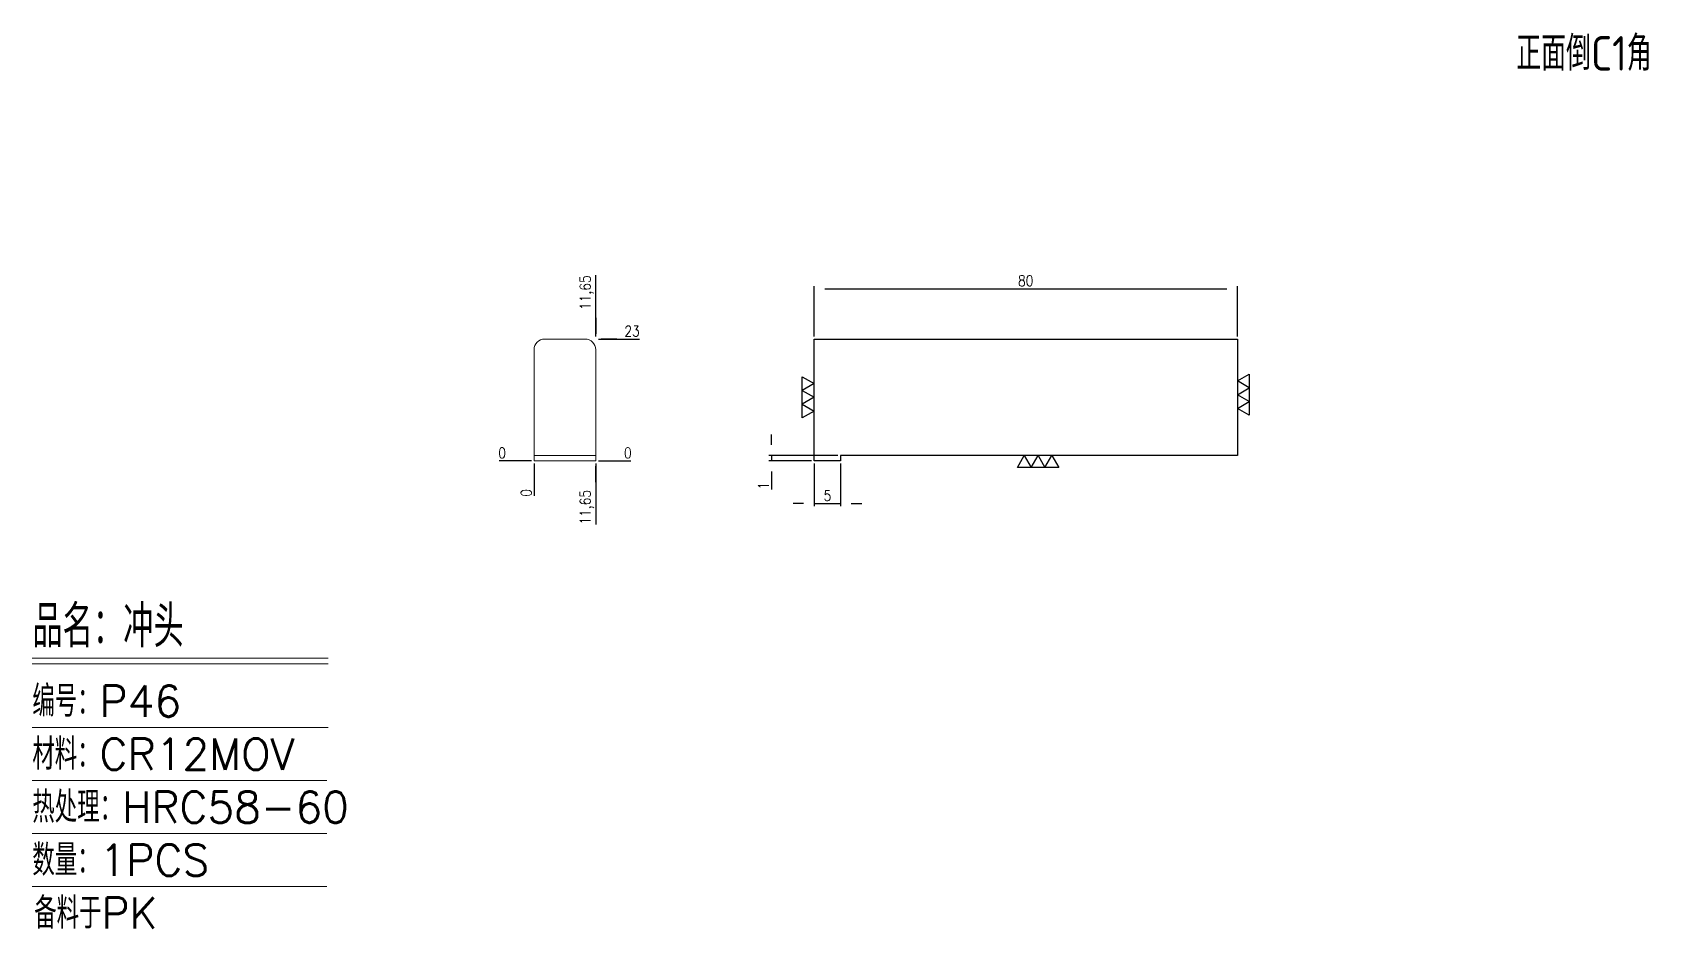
# Model space of a CAD drawing. Header units: millimetres. Extents: x 114038 to 114344, y 9284 to 9453.
import ezdxf

# ---------------------------------------------------------------- set-up
doc = ezdxf.new("R2010")
doc.units = ezdxf.units.MM
doc.linetypes.add('HIDDEN', pattern=[0])
for name, color, linetype in [('DIM', 4, 'Continuous'), ('PUNCH', 2, 'Continuous'), ('TEXT', 4, 'Continuous')]:
    doc.layers.add(name, color=color, linetype=linetype)
doc.styles.add('chinesef_fs', font='simplex.shx', dxfattribs={"bigfont": 'gbcbig.shx'})
doc.styles.add('gbenor', font='gbenor.shx', dxfattribs={"bigfont": 'gbcbig.shx'})
doc.styles.get("Standard").update_dxf_attribs({"font": 'txt.shx', "width": 0.85, "bigfont": 'ctxt.shx'})
doc.dimstyles.new('T-2-WX', dxfattribs={"dimtxt": 2, "dimasz": 2, "dimexe": 0.5, "dimexo": 0.5, "dimgap": 0.5, "dimtad": 1, "dimtxsty": 'Standard', "dimblk": 'OPEN30', "dimcen": 0, "dimazin": 3, "dimtfac": 1, "dimtmove": 0, "dimatfit": 3, "dimldrblk": 'OPEN30', "dimlwd": -1, "dimlwe": -1})

# ---------------------------------------------------------------- blocks, each defined once
blk = doc.blocks.new('*D7579')
at = {"layer": 'Defpoints', "color": 0}
for p in [(114133.19, 9371.9), (114144.84, 9371.9), (114149.84, 9371.9)]:
    blk.add_point(p, dxfattribs=at)
at = {"layer": 'DIM', "color": 0}
blk.add_line((114145.34, 9371.9), (114151.47, 9371.9), dxfattribs=at)
at = {"layer": 'DIM', "color": 0, "insert": (114150.9, 9373.4), "char_height": 2, "attachment_point": 5}
blk.add_mtext('0', dxfattribs=at)
blk = doc.blocks.new('_Open30')
blk = doc.blocks.new('*D7580')
at = {"layer": 'Defpoints', "color": 0}
for p in [(114144.84, 9394.91), (114149.84, 9394.91), (114133.19, 9371.9)]:
    blk.add_point(p, dxfattribs=at)
at = {"layer": 'DIM', "color": 0}
for p, q in [((114145.34, 9394.91), (114148.84, 9394.91)), ((114148.84, 9394.91), (114145.84, 9394.91)), ((114145.84, 9394.91), (114153.09, 9394.91))]:
    blk.add_line(p, q, dxfattribs=at)
at = {"layer": 'DIM', "color": 0, "insert": (114151.71, 9396.41), "char_height": 2, "attachment_point": 5}
blk.add_mtext('23', dxfattribs=at)
blk = doc.blocks.new('*D7581')
at = {"layer": 'Defpoints', "color": 0}
for p in [(114128.19, 9371.9), (114133.19, 9371.9), (114133.19, 9371.9)]:
    blk.add_point(p, dxfattribs=at)
at = {"layer": 'DIM', "color": 0}
blk.add_line((114132.69, 9371.9), (114126.55, 9371.9), dxfattribs=at)
at = {"layer": 'DIM', "color": 0, "insert": (114127.12, 9373.4), "char_height": 2, "attachment_point": 5}
blk.add_mtext('0', dxfattribs=at)
blk = doc.blocks.new('*D7582')
at = {"layer": 'Defpoints', "color": 0}
for p in [(114133.19, 9371.9), (114144.84, 9371.9), (114144.84, 9366.9)]:
    blk.add_point(p, dxfattribs=at)
at = {"layer": 'DIM', "color": 0}
for p, q in [((114144.84, 9371.4), (114144.84, 9367.9)), ((114144.84, 9367.9), (114144.84, 9370.9)), ((114144.84, 9370.9), (114144.84, 9359.85))]:
    blk.add_line(p, q, dxfattribs=at)
at = {"layer": 'DIM', "color": 0, "insert": (114143.15, 9363.13), "char_height": 2, "attachment_point": 5, "rotation": 90}
blk.add_mtext('11,65', dxfattribs=at)
blk = doc.blocks.new('*D7583')
at = {"layer": 'Defpoints', "color": 0}
for p in [(114133.19, 9371.9), (114133.19, 9371.9), (114133.19, 9366.9)]:
    blk.add_point(p, dxfattribs=at)
at = {"layer": 'DIM', "color": 0}
blk.add_line((114133.19, 9371.4), (114133.19, 9365.27), dxfattribs=at)
at = {"layer": 'DIM', "color": 0, "insert": (114131.69, 9365.84), "char_height": 2, "attachment_point": 5, "rotation": 90}
blk.add_mtext('0', dxfattribs=at)
blk = doc.blocks.new('*D7584')
at = {"layer": 'Defpoints', "color": 0}
for p in [(114144.84, 9399.91), (114144.84, 9394.91), (114133.19, 9371.9)]:
    blk.add_point(p, dxfattribs=at)
at = {"layer": 'DIM', "color": 0}
for p, q in [((114144.84, 9395.91), (114144.84, 9406.96)), ((114144.84, 9395.41), (114144.84, 9398.91)), ((114144.84, 9398.91), (114144.84, 9395.91))]:
    blk.add_line(p, q, dxfattribs=at)
at = {"layer": 'DIM', "color": 0, "insert": (114143.15, 9403.68), "char_height": 2, "attachment_point": 5, "rotation": 90}
blk.add_mtext('11,65', dxfattribs=at)
blk = doc.blocks.new('*D7585')
at = {"layer": 'Defpoints', "color": 0}
for p in [(114266.13, 9404.43), (114186.13, 9394.91), (114266.13, 9394.91)]:
    blk.add_point(p, dxfattribs=at)
at = {"layer": 'DIM', "color": 0}
for p, q in [((114186.13, 9395.41), (114186.13, 9404.93)), ((114188.13, 9404.43), (114264.13, 9404.43)), ((114266.13, 9395.41), (114266.13, 9404.93))]:
    blk.add_line(p, q, dxfattribs=at)
at = {"layer": 'DIM', "color": 0, "insert": (114226.13, 9405.93), "char_height": 2, "attachment_point": 5}
blk.add_mtext('80', dxfattribs=at)
blk = doc.blocks.new('*D7586')
at = {"layer": 'Defpoints', "color": 0}
for p in [(114186.13, 9371.9), (114191.13, 9371.9), (114191.13, 9363.82)]:
    blk.add_point(p, dxfattribs=at)
at = {"layer": 'DIM', "color": 0}
for p, q in [((114186.13, 9371.4), (114186.13, 9363.32)), ((114191.13, 9371.4), (114191.13, 9363.32)), ((114184.13, 9363.82), (114182.13, 9363.82)), ((114186.13, 9363.82), (114191.13, 9363.82)), ((114193.13, 9363.82), (114195.13, 9363.82))]:
    blk.add_line(p, q, dxfattribs=at)
at = {"layer": 'DIM', "color": 0, "insert": (114188.63, 9365.32), "char_height": 2, "attachment_point": 5}
blk.add_mtext('5', dxfattribs=at)
blk = doc.blocks.new('*D7587')
at = {"layer": 'Defpoints', "color": 0}
for p in [(114178.05, 9371.9), (114186.13, 9371.9), (114191.13, 9372.9)]:
    blk.add_point(p, dxfattribs=at)
at = {"layer": 'DIM', "color": 0}
for p, q in [((114178.05, 9374.9), (114178.05, 9376.9)), ((114190.63, 9372.9), (114177.55, 9372.9)), ((114185.63, 9371.9), (114177.55, 9371.9)), ((114178.05, 9372.9), (114178.05, 9371.9)), ((114178.05, 9369.9), (114178.05, 9366.5))]:
    blk.add_line(p, q, dxfattribs=at)
at = {"layer": 'DIM', "color": 0, "insert": (114176.55, 9367.2), "char_height": 2, "attachment_point": 5, "rotation": 90}
blk.add_mtext('1', dxfattribs=at)

msp = doc.modelspace()

# ---------------------------------------------------------------- linework, layer by layer
at = {"layer": 'DIM', "color": 4, "linetype": 'Continuous', "lineweight": 13}
for p, q in [((114038.322, 9334.599), (114094.241, 9334.599)), ((114038.322, 9333.569), (114094.241, 9333.569)), ((114038.322, 9321.496), (114094.241, 9321.496)), ((114038.322, 9311.485), (114093.998, 9311.485)), ((114038.322, 9301.474), (114093.998, 9301.474)), ((114038.322, 9291.462), (114093.998, 9291.462))]:
    msp.add_line(p, q, dxfattribs=at)
at = {"layer": 'PUNCH', "linetype": 'HIDDEN', "lineweight": 15}
msp.add_line((114133.186, 9372.905), (114144.836, 9372.905), dxfattribs=at)
at = {"layer": 'PUNCH', "linetype": 'Continuous', "lineweight": 15}
msp.add_lwpolyline([(114133.186, 9371.905), (114133.186, 9392.906, -0.4142136), (114135.186, 9394.906), (114142.836, 9394.906, -0.4142136), (114144.836, 9392.906), (114144.836, 9371.905)], format="xyb", close=True, dxfattribs=at)
at = {"layer": 'TEXT', "color": 2}
msp.add_lwpolyline([(114191.129, 9372.905), (114191.129, 9371.905), (114186.129, 9371.905), (114186.129, 9394.906), (114266.129, 9394.906), (114266.129, 9372.905)], close=True, dxfattribs=at)
at = {"layer": 'TEXT'}
for points in [[(114183.879, 9387.802), (114186.129, 9386.503), (114183.879, 9385.204), (114186.129, 9383.905), (114183.879, 9382.606), (114186.129, 9381.307), (114183.879, 9380.008), (114183.879, 9387.802)], [(114268.379, 9380.508), (114266.129, 9381.807), (114268.379, 9383.106), (114266.129, 9384.405), (114268.379, 9385.704), (114266.129, 9387.003), (114268.379, 9388.302), (114268.379, 9380.508)], [(114224.558, 9370.655), (114225.857, 9372.905), (114227.156, 9370.655), (114228.455, 9372.905), (114229.754, 9370.655), (114231.053, 9372.905), (114232.352, 9370.655), (114224.558, 9370.655)]]:
    msp.add_lwpolyline(points, close=True, dxfattribs=at)

# ---------------------------------------------------------------- texts
at = {"layer": 'DIM', "color": 3, "linetype": 'Continuous', "lineweight": 13, "style": 'chinesef_fs'}
for s, height, p in [('品名：冲头', 7.9502, (114038.322, 9336.66)), ('编号：P46', 5.889, (114038.322, 9323.557)), ('材料：CR12MOV', 5.889, (114038.322, 9313.546)), ('热处理：HRC58-60', 5.88901, (114038.322, 9303.535)), ('数量：1PCS', 5.889, (114038.322, 9293.523)), ('备料于PK', 5.889, (114038.68, 9283.512))]:
    msp.add_text(s, height=height, dxfattribs=at).set_placement(p)
at = {"layer": 'TEXT', "color": 4, "lineweight": 18, "style": 'gbenor'}
msp.add_text('正面倒C1角', height=6.5409, dxfattribs=at).set_placement((114318.848, 9445.624))

# ---------------------------------------------------------------- dimensions: what is measured, and where the dimension line sits
at = {"layer": 'DIM'}
for feature_location, offset, dtype, origin, picture, middle in [((114144.836, 9394.906), (0, 5), 1, (114133.186, 9371.905), '*D7584', (114143.146, 9403.685)), ((114144.836, 9394.906), (5, 0), 0, (114133.186, 9371.905), '*D7580', (114151.712, 9396.407)), ((114133.186493412, 9371.904528102), (-5, 0), 0, (114133.186493412, 9371.904528102), '*D7581', (114127.119826745, 9373.404528102)), ((114133.186493412, 9371.904528102), (0, -5), 1, (114133.186493412, 9371.904528102), '*D7583', (114131.686493412, 9365.837861436)), ((114144.836134923, 9371.904528102), (5, 0), 0, (114133.186493412, 9371.904528102), '*D7579', (114150.90280159, 9373.404528102)), ((114144.836, 9371.905), (0, -5), 1, (114133.186, 9371.905), '*D7582', (114143.146, 9363.126))]:
    dim = msp.add_ordinate_dim(feature_location=feature_location, offset=offset, dtype=dtype, origin=origin, dimstyle='T-2-WX', dxfattribs=at)
    dim.commit()
    dim.dimension.update_dxf_attribs({"geometry": picture, "text_midpoint": middle})
for base, p1, p2, picture, middle in [((114266.129, 9404.431), (114186.129, 9394.906), (114266.129, 9394.906), '*D7585', (114226.129, 9405.931)), ((114191.129, 9363.819), (114186.129, 9371.905), (114191.129, 9371.905), '*D7586', (114188.629, 9365.319))]:
    dim = msp.add_linear_dim(base=base, p1=p1, p2=p2, dimstyle='T-2-WX', dxfattribs=at)
    dim.commit()
    dim.dimension.update_dxf_attribs({"geometry": picture, "text_midpoint": middle})
dim = msp.add_linear_dim(base=(114178.05, 9371.905), p1=(114191.129, 9372.905), p2=(114186.129, 9371.905), angle=90, dimstyle='T-2-WX', dxfattribs=at)
dim.commit()
dim.dimension.update_dxf_attribs({"geometry": '*D7587', "text_midpoint": (114176.55, 9367.202)})

doc.saveas('drawing.dxf')
